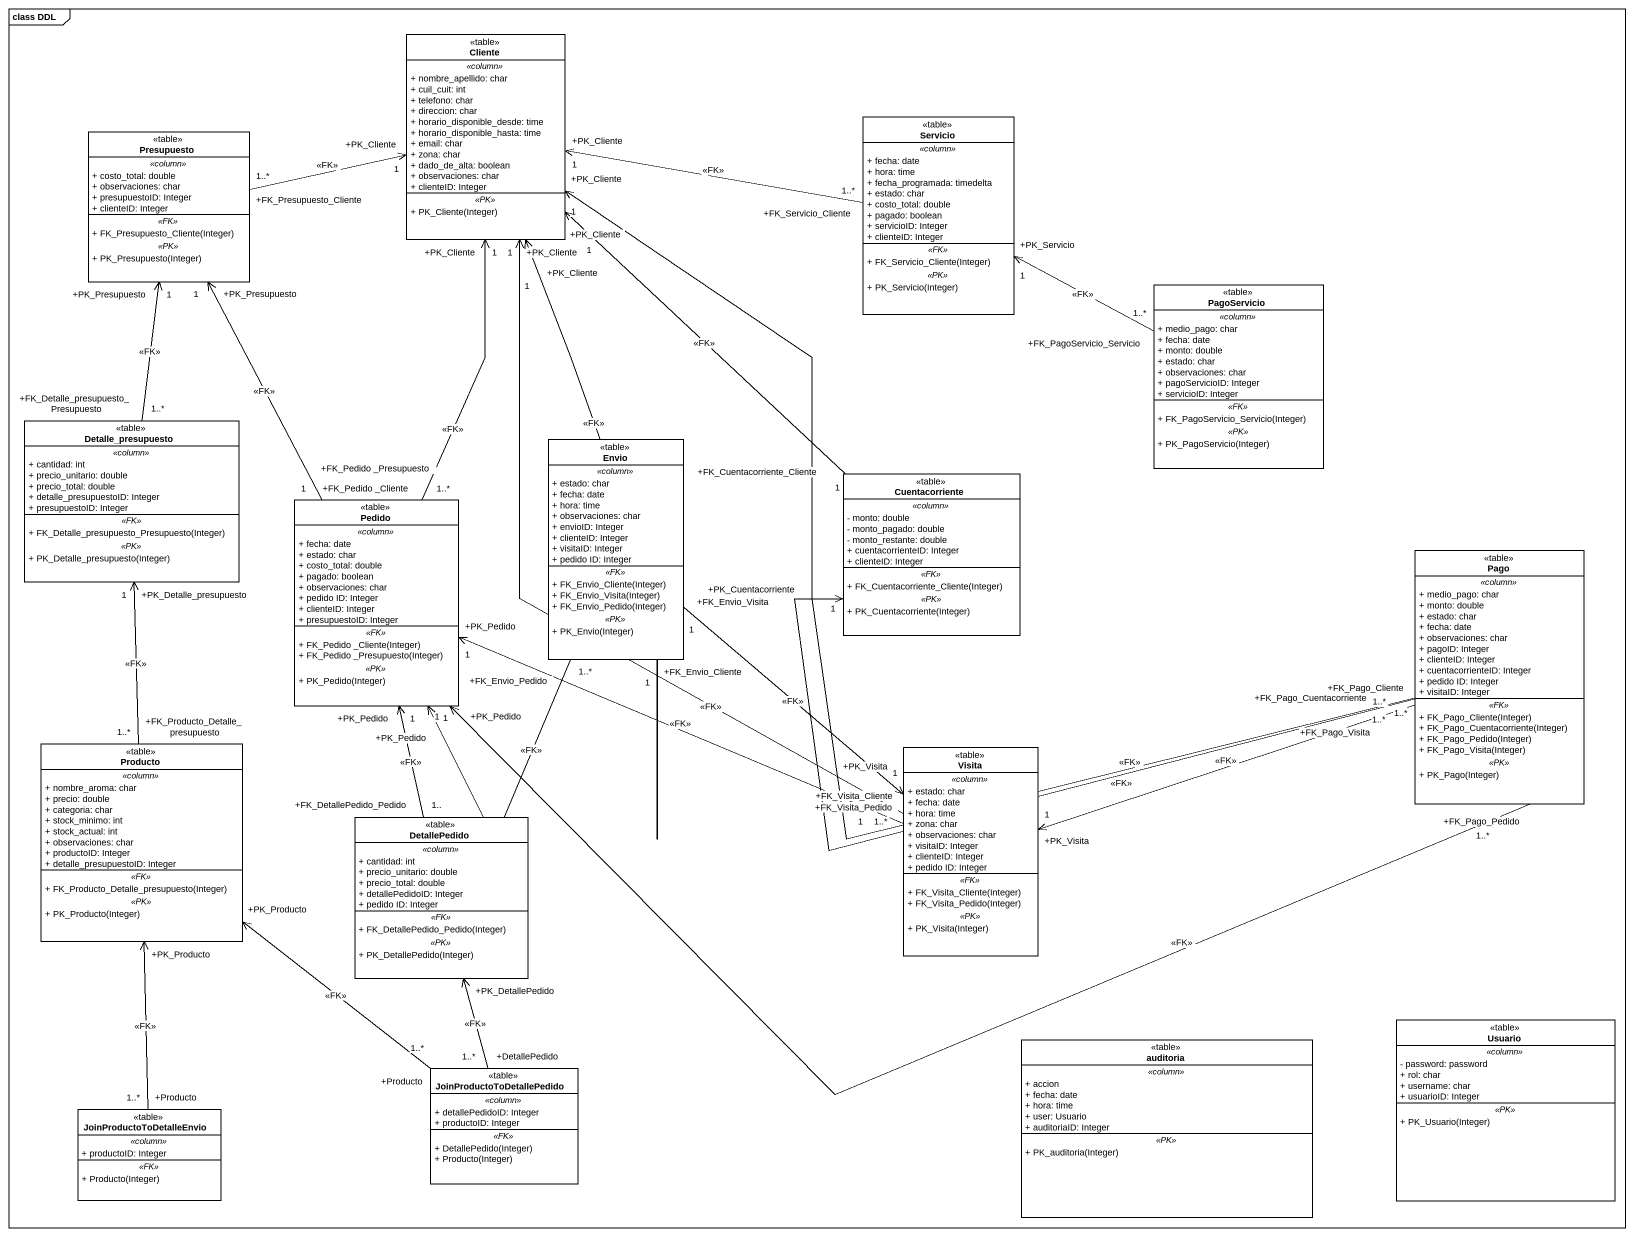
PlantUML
@startuml
mainframe class DDL
hide circle
hide empty members
skinparam classAttributeIconSize 0
class Cliente <<table>> {
  .. <<column>> ..
  + nombre_apellido: char
  + cuil_cuit: int
  + telefono: char
  + direccion: char
  + horario_disponible_desde: time
  + horario_disponible_hasta: time
  + email: char
  + zona: char
  + dado_de_alta: boolean
  + observaciones: char
  + clienteID: Integer
  .. <<PK>> ..
  + PK_Cliente(Integer)
}
class Presupuesto <<table>> {
  .. <<column>> ..
  + costo_total: double
  + observaciones: char
  + presupuestoID: Integer
  + clienteID: Integer
  .. <<FK>> ..
  + FK_Presupuesto_Cliente(Integer)
  .. <<PK>> ..
  + PK_Presupuesto(Integer)
}
class Servicio <<table>> {
  .. <<column>> ..
  + fecha: date
  + hora: time
  + fecha_programada: timedelta
  + estado: char
  + costo_total: double
  + pagado: boolean
  + servicioID: Integer
  + clienteID: Integer
  .. <<FK>> ..
  + FK_Servicio_Cliente(Integer)
  .. <<PK>> ..
  + PK_Servicio(Integer)
}
class PagoServicio <<table>> {
  .. <<column>> ..
  + medio_pago: char
  + fecha: date
  + monto: double
  + estado: char
  + observaciones: char
  + pagoServicioID: Integer
  + servicioID: Integer
  .. <<FK>> ..
  + FK_PagoServicio_Servicio(Integer)
  .. <<PK>> ..
  + PK_PagoServicio(Integer)
}
class Detalle_presupuesto <<table>> {
  .. <<column>> ..
  + cantidad: int
  + precio_unitario: double
  + precio_total: double
  + detalle_presupuestoID: Integer
  + presupuestoID: Integer
  .. <<FK>> ..
  + FK_Detalle_presupuesto_Presupuesto(Integer)
  .. <<PK>> ..
  + PK_Detalle_presupuesto(Integer)
}
class Envio <<table>> {
  .. <<column>> ..
  + estado: char
  + fecha: date
  + hora: time
  + observaciones: char
  + envioID: Integer
  + clienteID: Integer
  + visitaID: Integer
  + pedido ID: Integer
  .. <<FK>> ..
  + FK_Envio_Cliente(Integer)
  + FK_Envio_Visita(Integer)
  + FK_Envio_Pedido(Integer)
  .. <<PK>> ..
  + PK_Envio(Integer)
}
class Cuentacorriente <<table>> {
  .. <<column>> ..
  - monto: double
  - monto_pagado: double
  - monto_restante: double
  + cuentacorrienteID: Integer
  + clienteID: Integer
  .. <<FK>> ..
  + FK_Cuentacorriente_Cliente(Integer)
  .. <<PK>> ..
  + PK_Cuentacorriente(Integer)
}
class Pedido <<table>> {
  .. <<column>> ..
  + fecha: date
  + estado: char
  + costo_total: double
  + pagado: boolean
  + observaciones: char
  + pedido ID: Integer
  + clienteID: Integer
  + presupuestoID: Integer
  .. <<FK>> ..
  + FK_Pedido _Cliente(Integer)
  + FK_Pedido _Presupuesto(Integer)
  .. <<PK>> ..
  + PK_Pedido(Integer)
}
class Pago <<table>> {
  .. <<column>> ..
  + medio_pago: char
  + monto: double
  + estado: char
  + fecha: date
  + observaciones: char
  + pagoID: Integer
  + clienteID: Integer
  + cuentacorrienteID: Integer
  + pedido ID: Integer
  + visitaID: Integer
  .. <<FK>> ..
  + FK_Pago_Cliente(Integer)
  + FK_Pago_Cuentacorriente(Integer)
  + FK_Pago_Pedido(Integer)
  + FK_Pago_Visita(Integer)
  .. <<PK>> ..
  + PK_Pago(Integer)
}
class Producto <<table>> {
  .. <<column>> ..
  + nombre_aroma: char
  + precio: double
  + categoria: char
  + stock_minimo: int
  + stock_actual: int
  + observaciones: char
  + productoID: Integer
  + detalle_presupuestoID: Integer
  .. <<FK>> ..
  + FK_Producto_Detalle_presupuesto(Integer)
  .. <<PK>> ..
  + PK_Producto(Integer)
}
class Visita <<table>> {
  .. <<column>> ..
  + estado: char
  + fecha: date
  + hora: time
  + zona: char
  + observaciones: char
  + visitaID: Integer
  + clienteID: Integer
  + pedido ID: Integer
  .. <<FK>> ..
  + FK_Visita_Cliente(Integer)
  + FK_Visita_Pedido(Integer)
  .. <<PK>> ..
  + PK_Visita(Integer)
}
class DetallePedido <<table>> {
  .. <<column>> ..
  + cantidad: int
  + precio_unitario: double
  + precio_total: double
  + detallePedidoID: Integer
  + pedido ID: Integer
  .. <<FK>> ..
  + FK_DetallePedido_Pedido(Integer)
  .. <<PK>> ..
  + PK_DetallePedido(Integer)
}
class Usuario <<table>> {
  .. <<column>> ..
  - password: password
  + rol: char
  + username: char
  + usuarioID: Integer
  .. <<PK>> ..
  + PK_Usuario(Integer)
}
class JoinProductoToDetallePedido <<table>> {
  .. <<column>> ..
  + detallePedidoID: Integer
  + productoID: Integer
  .. <<FK>> ..
  + DetallePedido(Integer)
  + Producto(Integer)
}
class auditoria <<table>> {
  .. <<column>> ..
  + accion
  + fecha: date
  + hora: time
  + user: Usuario
  + auditoriaID: Integer
  .. <<PK>> ..
  + PK_auditoria(Integer)
}
class JoinProductoToDetalleEnvio <<table>> {
  .. <<column>> ..
  + productoID: Integer
  .. <<FK>> ..
  + Producto(Integer)
}
Presupuesto "+FK_Presupuesto_Cliente\n1..*" -right-> "+PK_Cliente\n1" Cliente : <<FK>>
Servicio "+FK_Servicio_Cliente\n1..*" -left-> "+PK_Cliente\n1" Cliente : <<FK>>
PagoServicio "+FK_PagoServicio_Servicio\n1..*" -left-> "+PK_Servicio\n1" Servicio : <<FK>>
Detalle_presupuesto "+FK_Detalle_presupuesto_Presupuesto\n1..*" -up-> "+PK_Presupuesto\n1" Presupuesto : <<FK>>
Envio "+FK_Envio_Cliente\n1" -up-> "+PK_Cliente\n1" Cliente : <<FK>>
Envio "+FK_Envio_Pedido\n1..*" -left-> "+PK_Pedido\n1" Pedido : <<FK>>
Envio "+FK_Envio_Visita\n1" --> "+PK_Visita\n1" Visita : <<FK>>
Cuentacorriente "+FK_Cuentacorriente_Cliente\n1" -up-> "+PK_Cliente\n1" Cliente : <<FK>>
Pedido "+FK_Pedido _Cliente\n1..*" -up-> "+PK_Cliente\n1" Cliente : <<FK>>
Pedido "+FK_Pedido _Presupuesto\n1" -up-> "+PK_Presupuesto\n1" Presupuesto : <<FK>>
Pago "+FK_Pago_Cliente\n1..*" -left-> "+PK_Cliente\n1" Cliente : <<FK>>
Pago "+FK_Pago_Cuentacorriente\n1..*" -left-> "+PK_Cuentacorriente\n1" Cuentacorriente : <<FK>>
Pago "+FK_Pago_Pedido\n1..*" -left-> "+PK_Pedido\n1" Pedido : <<FK>>
Pago "+FK_Pago_Visita\n1..*" -left-> "+PK_Visita\n1" Visita : <<FK>>
Producto "+FK_Producto_Detalle_presupuesto\n1..*" -up-> "+PK_Detalle_presupuesto\n1" Detalle_presupuesto : <<FK>>
Visita "+FK_Visita_Cliente\n1..*" -up-> "+PK_Cliente\n1" Cliente : <<FK>>
Visita "+FK_Visita_Pedido\n1" -left-> "+PK_Pedido\n1" Pedido : <<FK>>
DetallePedido "+FK_DetallePedido_Pedido\n1.." -up-> "+PK_Pedido\n1" Pedido : <<FK>>
JoinProductoToDetallePedido "+Producto\n1..*" -up-> "+PK_Producto" Producto : <<FK>>
JoinProductoToDetallePedido "+DetallePedido\n1..*" -up-> "+PK_DetallePedido" DetallePedido : <<FK>>
JoinProductoToDetalleEnvio "+Producto\n1..*" -up-> "+PK_Producto" Producto : <<FK>>
@enduml
